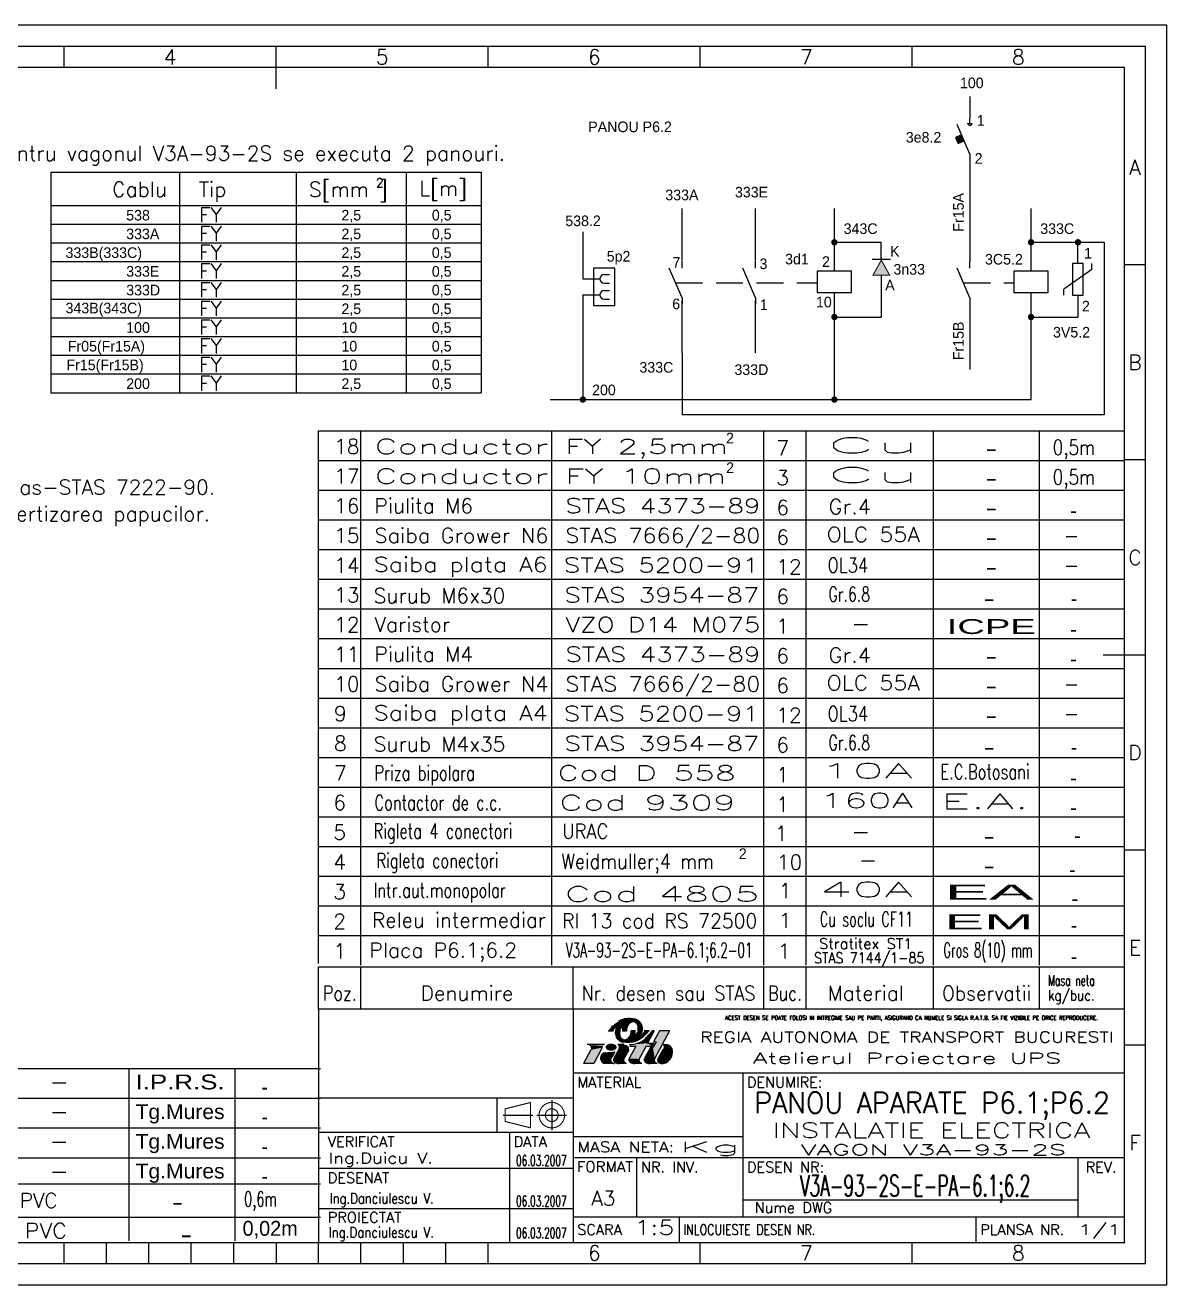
# Model space of a CAD drawing. Header units: millimetres. Extents: x 435 to 1065, y 9 to 306.
# Drawn here: x 585.6 to 854.7, y 9.2 to 306.2 of the extents above; entities that cross this region are included whole.
import ezdxf
from ezdxf.enums import TextEntityAlignment as Align

# ---------------------------------------------------------------- set-up
doc = ezdxf.new("R2010")
doc.units = ezdxf.units.MM
doc.linetypes.add('DASHED2', pattern=[9.525, 6.35, -3.175])
doc.layers.add('LIN_GR', color=3, linetype='Continuous')
doc.layers.add('LIN_SUB', color=7, linetype='Continuous')
doc.styles.add('ISO', font='SIMPLEX.shx')
doc.styles.add('ISOCP', font='SIMPLEX.SHX')
doc.styles.add('ROMANC', font='romanc')

# ---------------------------------------------------------------- blocks, each defined once
blk = doc.blocks.new('ind3_12')
at = {"color": 70}
for p, q in [((0, 55), (-190, 55)), ((-190, 55), (-190, 0)), ((-130, 55), (-130, 0)), ((-130, 40), (0, 40)), ((-190, 26), (-130, 26))]:
    blk.add_line(p, q, dxfattribs=at)
at = {"color": 40}
for p, q in [((-121.71, 49.9), (-120.46, 49.9)), ((-118.34, 49.9), (-117.36, 49.9)), ((-115.31, 49.9), (-116.29, 49.9)), ((-111.94, 49.9), (-113.19, 49.9)), ((-112.95, 48.16), (-112.68, 48.4)), ((-112.68, 48.4), (-112.61, 48.47)), ((-110.84, 49.9), (-112.41, 46.97)), ((-110.84, 49.9), (-111.36, 49.9)), ((-109.64, 49.9), (-111.01, 47.32)), ((-107.23, 49.9), (-110.77, 43.26)), ((-107.23, 49.9), (-109.64, 49.9)), ((-125.82, 45.38), (-127.54, 42.15)), ((-122.56, 46.63), (-126.68, 46.63)), ((-123.11, 45.94), (-125.13, 42.15)), ((-120.12, 44.91), (-120.81, 43.6)), ((-119.12, 45.67), (-120.36, 43.36)), ((-118.05, 46.63), (-119.46, 46.63)), ((-116.85, 45.42), (-118, 43.26)), ((-115.18, 46.28), (-116.74, 43.36)), ((-116.7, 46.63), (-116.29, 46.65)), ((-116.6, 46.28), (-115.18, 46.28)), ((-116.29, 46.65), (-115.69, 46.73)), ((-115.69, 46.73), (-115.27, 46.82)), ((-115.27, 46.82), (-114.78, 46.97)), ((-114.78, 46.97), (-114.27, 47.24)), ((-112.77, 46.28), (-114.38, 43.26)), ((-111.75, 45.93), (-113.13, 43.36)), ((-112.77, 46.28), (-111.36, 46.28)), ((-112.41, 46.97), (-110.99, 46.97)), ((-111.75, 45.93), (-111.15, 45.93)), ((-110.99, 46.97), (-111.36, 46.28)), ((-110.41, 47.32), (-111.15, 45.93)), ((-111.01, 47.32), (-110.41, 47.32)), ((-108.74, 45.59), (-109.99, 43.26)), ((-108.78, 46.63), (-108.09, 46.63)), ((-125.13, 42.15), (-127.54, 42.15)), ((-120.23, 42.15), (-122.21, 42.15)), ((-117.39, 42.15), (-119.15, 42.15)), ((-117.39, 42.15), (-117.72, 42.33)), ((-113.77, 42.15), (-115.53, 42.15)), ((-113.77, 42.15), (-114.1, 42.33)), ((-110.16, 42.15), (-111.92, 42.15)), ((-110.16, 42.15), (-110.49, 42.33))]:
    blk.add_line(p, q, dxfattribs=at)
at = {"color": 240}
for p, q in [((-90, 40), (-90, 6)), ((-130, 34), (-190, 34)), ((-148, 34), (-148, 26)), ((-135, 33.5), (-135, 26.5)), ((-146.5, 30), (-139.5, 30)), ((-138.5, 30), (-131.5, 30)), ((-145, 26), (-145, 0)), ((-130, 25), (-90, 25)), ((-130, 20), (0, 20)), ((-115, 20), (-115, 6)), ((-11, 20), (-11, 6)), ((-190, 17.5), (-130, 17.5)), ((-90, 10), (-11, 10)), ((-190, 8), (-130, 8)), ((-130, 6), (0, 6)), ((-105, 6), (-105, 0)), ((-35, 6), (-35, 0))]:
    blk.add_line(p, q, dxfattribs=at)
at = {"color": 40}
for points in [[(-114.74, 49.9, 0.04888), (-114.64, 50.37, 0.067418), (-114.64, 50.71, 0.012512), (-114.71, 51.12, 0.046313), (-114.74, 51.23, 0.02866), (-114.83, 51.43, 0.04799), (-114.9, 51.53, 0.027533), (-115.01, 51.65, 0.02878), (-115.12, 51.74, 0.020408), (-115.27, 51.85, 0.028785), (-115.38, 51.91, 0.02307), (-115.48, 51.96, 0.025276), (-115.58, 51.99, 0.029587), (-115.69, 52.01, 0.0261), (-115.8, 52.02, 0.034106), (-115.93, 52.02, 0.03305), (-116.05, 52, 0.031407), (-116.17, 51.97, 0.027201), (-116.3, 51.91, 0.027571), (-116.45, 51.82, 0.032433), (-116.58, 51.73, 0.017982), (-116.7, 51.62, 0.025528), (-116.79, 51.53, 0.009898), (-116.89, 51.41, 0.014131), (-116.96, 51.31, 0.005952), (-117.02, 51.22, 0.007874), (-117.06, 51.15, 0.013516), (-117.13, 51.03, 0.012262), (-117.2, 50.9, 0.010996), (-117.25, 50.78, 0.020912), (-117.28, 50.71, 0.006638), (-117.28, 50.69, 0.003922), (-117.3, 50.64, 0.014081), (-117.33, 50.52, 0.011261), (-117.36, 50.37, 0.018498), (-117.36, 50.34, 0.00311), (-117.38, 50.18, 0.039527), (-117.38, 50.07, 0.0256), (-117.36, 49.9)], [(-113.68, 49.9, 0.047001), (-113.61, 50.39, 0.072657), (-113.64, 50.71, 0.024176), (-113.81, 51.3, 0.05712), (-113.92, 51.53, 0.02409), (-114.05, 51.71, 0.014395), (-114.28, 51.99, 0.046768), (-114.45, 52.15, 0.031027), (-114.74, 52.35)], [(-119.97, 49.9, 0.047001), (-120.05, 49.4, 0.072657), (-120.01, 49.08, 0.024176), (-119.84, 48.49, 0.05712), (-119.73, 48.26, 0.02409), (-119.6, 48.09, 0.014395), (-119.38, 47.81, 0.046768), (-119.2, 47.65, 0.031027), (-118.91, 47.44)], [(-118.91, 49.9, 0.04888), (-119.02, 49.43, 0.067418), (-119.01, 49.08, 0.012512), (-118.94, 48.67, 0.046313), (-118.91, 48.56, 0.02866), (-118.82, 48.37, 0.04799), (-118.75, 48.26, 0.027533), (-118.64, 48.15, 0.02878), (-118.53, 48.05, 0.020408), (-118.39, 47.95, 0.028785), (-118.28, 47.88, 0.02307), (-118.17, 47.84, 0.025276), (-118.07, 47.8, 0.029587), (-117.97, 47.78, 0.0261), (-117.85, 47.77, 0.034106), (-117.73, 47.77, 0.03305), (-117.6, 47.79, 0.031407), (-117.48, 47.83, 0.027201), (-117.36, 47.88, 0.027571), (-117.2, 47.97, 0.032433), (-117.07, 48.06, 0.017982), (-116.95, 48.18, 0.025528), (-116.87, 48.26, 0.009898), (-116.76, 48.39, 0.014131), (-116.7, 48.48, 0.005952), (-116.63, 48.57, 0.007874), (-116.59, 48.64, 0.013516), (-116.52, 48.76, 0.012262), (-116.45, 48.9, 0.010996), (-116.4, 49.02, 0.020912), (-116.38, 49.08, 0.006638), (-116.37, 49.11, 0.003922), (-116.35, 49.16, 0.014081), (-116.32, 49.28, 0.011261), (-116.29, 49.42, 0.018498), (-116.29, 49.45, 0.00311), (-116.27, 49.61, 0.039527), (-116.27, 49.73, 0.0256), (-116.29, 49.9)]]:
    blk.add_lwpolyline(points, format="xyb", dxfattribs=at)
at = {"color": 40, "flags": 128}
blk.add_lwpolyline([(-108.71, 42.18, 0.07519), (-108.1, 42.37, 0.103495), (-107.27, 43.01, 0.091904), (-106.74, 43.94, 0.085107), (-106.54, 45.08, 0.085107)], format="xyb", dxfattribs=at)
at = {"color": 240, "const_width": 0.25}
blk.add_lwpolyline([(-146, 31.5), (-140, 33), (-140, 27), (-146, 28.5)], close=True, dxfattribs=at)
blk.add_lwpolyline([(-135, 33, 1), (-135, 27, 1), (-135, 33, 1)], format="xyb", dxfattribs=at)
blk.add_lwpolyline([(-135, 31.5, 1), (-135, 28.5, 1)], format="xyb", close=True, dxfattribs=at)
at = {"color": 40}
for centre, radius, start, end in [((-96.55, 26.7), 34.29, 134.6817, 135.4865), ((-117.71, 49.53), 2.3, 144.0002, 170.76), ((-117.8, 49.83), 2.74, 113.911, 122.24), ((-115.81, 45.34), 7.65, 108.9325, 113.911), ((-115.07, 49.86), 3.27, 161.7905, 179.2848), ((-117.59, 50.52), 2.17, 96.8211, 108.9325), ((-116.41, 40.67), 12.1, 91.6964, 96.8211), ((-116.61, 47.25), 5.51, 78.6042, 91.6964), ((-116, 50.28), 2.42, 58.8019, 78.6042), ((-118.58, 49.94), 3.27, 341.7905, 359.2848), ((-115.94, 50.27), 2.3, 324.0002, 350.76), ((-145.94, 81.79), 47.13, 315, 315.973), ((-113.12, 49.86), 0.893, 316.8981, 318.6566), ((-115.09, 51.98), 4.23, 315.973, 321.3402), ((-122.28, 57.73), 13.43, 321.3402, 324.353), ((-122.21, 43.44), 1.29, 94.5979, 270), ((-177.94, 750.15), 707.62, 274.50891, 274.68697), ((-119.73, 46), 0.689, 331.9275, 66.4849), ((-117.66, 49.52), 2.42, 238.8019, 258.6042), ((-108.09, 45.08), 1.55, 0, 90), ((-120.23, 42.84), 0.689, 201.8729, 270), ((-119.75, 43.03), 0.689, 151.9275, 234.4615), ((-119.15, 43.87), 1.72, 234.4615, 270), ((-117.39, 42.94), 0.689, 151.9275, 241.9275), ((-116.14, 43.03), 0.689, 151.9275, 234.4615), ((-115.53, 43.87), 1.72, 234.4615, 270), ((-113.78, 42.94), 0.689, 151.9275, 241.9275), ((-112.52, 43.03), 0.689, 151.9275, 234.4615), ((-111.92, 43.87), 1.72, 234.4615, 270), ((-110.16, 42.94), 0.689, 151.9275, 241.9275), ((-109.38, 42.94), 0.689, 151.9275, 242.7821), ((-108.99, 43.7), 1.55, 242.7821, 280.2311)]:
    blk.add_arc(centre, radius, start, end, dxfattribs=at)
blk.add_point((0, 0))
for points in [[(-121.71, 49.9), (-120.46, 49.9), (-121.21, 50.52), (-120.18, 50.33)], [(-121.21, 50.52), (-120.18, 50.33), (-120.72, 51.03), (-119.93, 50.59)], [(-120.72, 51.03), (-119.93, 50.59), (-120.22, 51.49), (-119.57, 50.88)], [(-120.22, 51.49), (-119.57, 50.88), (-119.6, 51.93), (-118.18, 50.88)], [(-119.57, 50.88), (-118.18, 50.88), (-119.84, 50.38), (-118.6, 50.45)], [(-119.6, 51.93), (-118.18, 50.88), (-118.87, 52.35), (-118.18, 50.88)], [(-118.87, 52.35), (-118.18, 50.88), (-118.21, 52.6), (-118.18, 50.88)], [(-117.31, 50.61), (-118.27, 50.54), (-117.37, 50.27), (-118.32, 50.22)], [(-117.09, 51.1), (-118.18, 50.88), (-117.31, 50.61), (-118.27, 50.54)], [(-118.21, 52.6), (-118.18, 50.88), (-117.81, 52.68), (-118.18, 50.88)], [(-116.87, 52.76), (-118.18, 50.88), (-116.31, 52.75), (-118.18, 50.88)], [(-117.81, 52.68), (-118.18, 50.88), (-116.87, 52.76), (-118.18, 50.88)], [(-116.08, 51.99), (-116.31, 52.75), (-116.62, 51.7), (-118.18, 50.88)], [(-116.62, 51.7), (-118.18, 50.88), (-117.09, 51.1), (-118.18, 50.88)], [(-115.84, 51.99), (-116.08, 51.99), (-116.32, 51.86)], [(-116.31, 52.75), (-115.41, 52.63), (-115.84, 52.71)], [(-115.54, 51.98), (-115.41, 52.63), (-116.08, 51.99), (-116.31, 52.75)], [(-115.84, 51.99), (-115.54, 51.98), (-115.91, 51.97), (-115.51, 51.96)], [(-115.73, 51.96), (-115.33, 51.85), (-115.51, 51.96)], [(-115.09, 51.72), (-114.87, 52.42), (-115.54, 51.98), (-115.41, 52.63)], [(-115.41, 52.63), (-114.87, 52.42), (-115.11, 52.53)], [(-114.87, 51.48), (-114.18, 51.87), (-115.09, 51.72), (-114.87, 52.42)], [(-114.87, 52.42), (-114.18, 51.87), (-114.48, 52.17)], [(-114.68, 50.99), (-113.86, 51.41), (-114.87, 51.48), (-114.18, 51.87)], [(-114.63, 50.55), (-113.67, 50.85), (-114.68, 50.99), (-113.86, 51.41)], [(-114.65, 50.25), (-113.62, 50.26), (-114.63, 50.55), (-113.67, 50.85)], [(-113.67, 50.85), (-113.62, 50.26), (-113.61, 50.56)], [(-119.97, 49.9), (-118.91, 49.9), (-120.05, 49.4), (-119, 49.53)], [(-120.05, 49.4), (-119, 49.53), (-119.94, 48.79), (-119, 49.02)], [(-120.05, 49.4), (-119.94, 48.79), (-120.04, 49.24)], [(-120.04, 49.24), (-119.94, 48.79), (-120.03, 49.13)], [(-119.84, 50.38), (-118.6, 50.45), (-119.97, 49.9), (-118.91, 49.9)], [(-119.94, 48.79), (-119, 49.02), (-119.72, 48.25), (-118.92, 48.6)], [(-119.72, 48.25), (-118.92, 48.6), (-119.33, 47.76), (-118.75, 48.27)], [(-119.33, 47.76), (-118.75, 48.27), (-118.77, 47.37), (-118.43, 47.98)], [(-118.77, 47.37), (-118.43, 47.98), (-118.32, 47.19), (-118.12, 47.82)], [(-117.37, 50.27), (-118.32, 50.22), (-117.36, 49.9), (-118.34, 49.9)], [(-118.32, 47.19), (-118.12, 47.82), (-117.71, 47.07), (-117.72, 47.77)], [(-117.71, 47.07), (-117.72, 47.77), (-117.14, 47.03), (-117.33, 47.9)], [(-117.14, 47.03), (-117.33, 47.9), (-116.45, 47.06), (-117.04, 48.09)], [(-116.45, 47.06), (-117.04, 48.09), (-115.94, 47.1), (-116.74, 48.42)], [(-116.7, 48.48), (-115.12, 47.31), (-116.74, 48.42)], [(-116.7, 48.48), (-116.7, 48.48), (-116.74, 48.42)], [(-115.94, 47.1), (-116.74, 48.42), (-115.12, 47.31), (-116.74, 48.42)], [(-116.45, 48.9), (-115.12, 47.31), (-116.7, 48.48)], [(-116.4, 49.03), (-115.48, 48.92), (-116.45, 48.9), (-115.12, 47.31)], [(-116.29, 49.44), (-115.35, 49.44), (-116.4, 49.03), (-115.48, 48.92)], [(-116.29, 49.9), (-115.31, 49.9), (-116.29, 49.44), (-115.35, 49.44)], [(-115.48, 48.92), (-114.09, 48.92), (-115.01, 49.4), (-113.85, 49.33)], [(-115.48, 48.92), (-114.59, 48.13), (-115.12, 47.31)], [(-115.48, 48.92), (-114.09, 48.92), (-114.18, 47.78), (-115.12, 47.31)], [(-115.01, 49.4), (-113.85, 49.33), (-114.75, 49.87), (-113.72, 49.72)], [(-114.75, 49.87), (-113.72, 49.72), (-114.65, 50.25), (-113.62, 50.26)], [(-114.09, 48.92), (-114.18, 47.78), (-114.59, 48.13)], [(-114.09, 48.92), (-113.61, 48.17), (-114.18, 47.78)], [(-113.69, 49.23), (-112.95, 48.75), (-114.09, 48.92), (-113.61, 48.17)], [(-113.49, 47.75), (-113.9, 47.46), (-112.41, 46.97)], [(-113.4, 49.55), (-112.44, 49.28), (-113.69, 49.23), (-112.95, 48.75)], [(-113.03, 48.1), (-112.41, 46.97), (-113.49, 47.75), (-112.41, 46.97)], [(-113.19, 49.9), (-111.94, 49.9), (-113.4, 49.55), (-112.44, 49.28)], [(-112.65, 48.42), (-112.41, 46.97), (-113.03, 48.1), (-112.41, 46.97)], [(-112.22, 48.86), (-112.41, 46.97), (-112.65, 48.42), (-112.41, 46.97)], [(-111.36, 49.9), (-110.84, 49.9), (-111.76, 49.37), (-112.41, 46.97)], [(-111.76, 49.37), (-112.41, 46.97), (-112.22, 48.86), (-112.41, 46.97)], [(-110.41, 47.32), (-107.23, 49.9), (-111.15, 45.93), (-110.73, 43.34)], [(-109.64, 49.9), (-107.23, 49.9), (-111.01, 47.32), (-110.41, 47.32)], [(-125.82, 45.38), (-123.11, 45.94), (-127.54, 42.15), (-125.13, 42.15)], [(-126.68, 46.63), (-122.56, 46.63), (-126.26, 46.53), (-122.84, 46.34)], [(-126.26, 46.53), (-122.84, 46.34), (-125.96, 46.29), (-123.05, 46.05)], [(-123.05, 46.05), (-125.96, 46.29), (-123.11, 45.94), (-125.77, 45.87)], [(-125.76, 45.63), (-123.11, 45.94), (-125.82, 45.38)], [(-125.77, 45.87), (-123.11, 45.94), (-125.76, 45.63), (-123.11, 45.94)], [(-122.31, 44.73), (-120.12, 44.91), (-123.17, 44.3), (-120.81, 43.6)], [(-122.31, 44.73), (-123.17, 44.3), (-122.7, 44.64), (-123.04, 44.43)], [(-122.28, 46.18), (-122.28, 45.84), (-122.31, 46.03)], [(-122.2, 46.34), (-122.22, 45.73), (-122.28, 46.18), (-122.28, 45.84)], [(-122.07, 46.5), (-122.04, 45.53), (-122.2, 46.34), (-122.22, 45.73)], [(-121.94, 46.59), (-121.9, 45.43), (-122.07, 46.5), (-122.04, 45.53)], [(-121.78, 46.68), (-121.71, 45.34), (-121.94, 46.59), (-121.9, 45.43)], [(-121.62, 46.75), (-121.56, 45.28), (-121.78, 46.68), (-121.71, 45.34)], [(-121.46, 46.79), (-121.43, 45.25), (-121.62, 46.75), (-121.56, 45.28)], [(-121.33, 46.82), (-121.31, 45.23), (-121.46, 46.79), (-121.43, 45.25)], [(-121.21, 46.83), (-121.2, 45.22), (-121.33, 46.82), (-121.31, 45.23)], [(-121.21, 46.83), (-121.1, 46.84), (-121.09, 45.21)], [(-121.09, 45.21), (-120.9, 45.21), (-121.21, 46.83), (-121.2, 45.22)], [(-121.1, 46.84), (-120.91, 46.84), (-121.09, 45.21), (-120.9, 45.21)], [(-120.9, 45.21), (-120.91, 46.84), (-120.81, 45.22), (-120.81, 46.83)], [(-120.81, 45.22), (-120.81, 46.83), (-120.68, 45.23), (-120.69, 46.82)], [(-120.68, 45.23), (-120.69, 46.82), (-120.56, 45.25), (-120.55, 46.79)], [(-120.56, 45.25), (-120.55, 46.79), (-120.42, 45.29), (-120.43, 46.76)], [(-120.42, 45.29), (-120.43, 46.76), (-120.27, 45.34), (-120.27, 46.7)], [(-120.36, 43.36), (-116.85, 45.42), (-120.42, 42.88), (-118, 43.26)], [(-119.12, 45.67), (-116.78, 45.9), (-120.36, 43.36), (-116.85, 45.42)], [(-120.27, 45.34), (-120.27, 46.7), (-120.14, 45.41), (-120.13, 46.63)], [(-120.14, 45.41), (-120.13, 46.63), (-119.97, 45.52), (-119.99, 46.54)], [(-119.97, 45.52), (-119.99, 46.54), (-119.84, 45.65), (-119.88, 46.44)], [(-119.84, 45.65), (-119.88, 46.44), (-119.74, 45.8), (-119.77, 46.3)], [(-119.74, 45.8), (-119.77, 46.3), (-119.71, 45.9), (-119.72, 46.2)], [(-119.72, 46.2), (-119.71, 45.9), (-119.7, 46.13), (-119.69, 46.02)], [(-119.46, 46.63), (-118.05, 46.63), (-119.08, 46.21), (-117.05, 46.31)], [(-119.25, 46.4), (-119.09, 46.04), (-119.08, 46.21)], [(-119.08, 46.21), (-117.05, 46.31), (-119.12, 45.67), (-116.78, 45.9)], [(-118.05, 46.63), (-117.05, 46.31), (-117.7, 46.59), (-117.41, 46.5)], [(-117.05, 46.31), (-116.78, 45.9), (-116.88, 46.12)], [(-116.78, 45.9), (-116.85, 45.42), (-116.77, 45.67)], [(-115.18, 46.28), (-112.77, 46.28), (-116.74, 43.36), (-114.38, 43.26)], [(-116.22, 46.66), (-116.7, 46.63), (-116.6, 46.28)], [(-116.6, 46.28), (-111.36, 46.28), (-116.22, 46.66), (-112.41, 46.97)], [(-116.22, 46.66), (-115.25, 46.82), (-115, 46.76)], [(-115.25, 46.82), (-114.79, 46.97), (-115, 46.76)], [(-115, 46.76), (-115, 46.76), (-114.79, 46.97), (-114.45, 46.8)], [(-114.35, 47.19), (-112.41, 46.97), (-114.79, 46.97), (-114.45, 46.8)], [(-113.9, 47.46), (-112.41, 46.97), (-114.35, 47.19), (-112.41, 46.97)], [(-111.75, 45.93), (-111.15, 45.93), (-113.13, 43.36), (-110.77, 43.26)], [(-112.41, 46.97), (-110.99, 46.97), (-111.36, 46.28)], [(-111.15, 45.93), (-110.77, 43.26), (-110.73, 43.34)], [(-109.99, 43.26), (-108.74, 45.59), (-106.74, 43.94)], [(-108.78, 46.63), (-108.43, 46.63), (-108.69, 46.43), (-108.49, 46.44)], [(-108.74, 45.59), (-108.09, 46.63), (-108.66, 45.8)], [(-108.74, 45.59), (-106.98, 46.16), (-108.09, 46.63)], [(-108.74, 45.59), (-106.54, 45.08), (-106.98, 46.16)], [(-108.74, 45.59), (-106.74, 43.94), (-106.54, 45.08)], [(-108.69, 46.43), (-108.49, 46.44), (-108.64, 46.23), (-108.56, 46.21)], [(-108.43, 46.63), (-108.63, 46.02), (-108.09, 46.63), (-108.66, 45.8)], [(-108.66, 45.8), (-108.66, 45.8), (-108.43, 46.63), (-108.63, 46.02)], [(-108.64, 46.23), (-108.56, 46.21), (-108.63, 46.02)], [(-108.09, 46.63), (-106.98, 46.16), (-107.61, 46.55), (-107.23, 46.37)], [(-106.98, 46.16), (-106.54, 45.08), (-106.83, 45.98), (-106.62, 45.57)], [(-106.54, 45.08), (-106.74, 43.94), (-106.59, 44.51)], [(-123.17, 44.3), (-120.81, 43.6), (-123.49, 43.38), (-120.95, 43.16)], [(-123.17, 44.3), (-123.49, 43.38), (-123.29, 44.14), (-123.45, 43.79)], [(-123.49, 43.38), (-120.95, 43.16), (-123.49, 43.38), (-120.87, 42.58)], [(-123.49, 43.38), (-123.1, 42.51), (-123.42, 43), (-123.25, 42.69)], [(-123.49, 43.38), (-120.87, 42.58), (-123.1, 42.51), (-120.62, 42.27)], [(-123.1, 42.51), (-122.21, 42.15), (-122.93, 42.37), (-122.61, 42.22)], [(-123.1, 42.51), (-120.62, 42.27), (-122.21, 42.15), (-120.23, 42.15)], [(-120.42, 42.88), (-120.36, 43.36), (-120.43, 43.1)], [(-120.42, 42.88), (-118, 43.26), (-120.15, 42.47), (-118.06, 42.75)], [(-120.15, 42.47), (-120.42, 42.88), (-120.32, 42.64)], [(-120.15, 42.47), (-118.06, 42.75), (-119.15, 42.15), (-117.72, 42.33)], [(-119.15, 42.15), (-120.15, 42.47), (-119.72, 42.25)], [(-119.15, 42.15), (-117.72, 42.33), (-117.39, 42.15)], [(-118.02, 43.03), (-117.9, 42.55), (-118.06, 42.75)], [(-116.74, 43.36), (-116.81, 42.88), (-116.82, 43.14)], [(-116.74, 43.36), (-114.38, 43.26), (-116.81, 42.88), (-114.44, 42.75)], [(-116.52, 42.46), (-116.81, 42.88), (-116.71, 42.66)], [(-116.81, 42.88), (-114.44, 42.75), (-116.52, 42.46), (-114.12, 42.34)], [(-115.53, 42.15), (-116.54, 42.47), (-116.1, 42.25)], [(-116.52, 42.46), (-114.12, 42.34), (-115.53, 42.15), (-113.77, 42.15)], [(-114.42, 42.94), (-114.29, 42.55), (-114.44, 42.75)], [(-114.36, 43.31), (-114.4, 43.15), (-114.38, 43.26)], [(-113.13, 43.36), (-113.19, 42.89), (-113.2, 43.13)], [(-113.13, 43.36), (-110.77, 43.26), (-113.19, 42.89)], [(-113.19, 42.89), (-110.77, 43.26), (-110.82, 42.72)], [(-112.92, 42.47), (-113.19, 42.89), (-113.1, 42.66)], [(-113.19, 42.89), (-110.82, 42.72), (-112.92, 42.47)], [(-112.92, 42.47), (-110.82, 42.72), (-111.92, 42.15)], [(-111.92, 42.15), (-112.92, 42.47), (-112.49, 42.25)], [(-110.82, 42.72), (-111.92, 42.15), (-110.49, 42.33)], [(-110.49, 42.33), (-110.16, 42.15), (-111.92, 42.15)], [(-110.8, 42.98), (-110.66, 42.53), (-110.82, 42.72)], [(-110.73, 43.34), (-110.78, 43.14), (-110.77, 43.26)], [(-109.99, 43.26), (-110.04, 42.73), (-110.07, 42.99)], [(-110.04, 42.73), (-109.99, 43.26), (-109.7, 42.32)], [(-109.7, 42.32), (-110.04, 42.73), (-109.91, 42.5)], [(-109.99, 43.26), (-107.27, 43.01), (-106.74, 43.94)], [(-109.99, 43.26), (-108.1, 42.37), (-107.27, 43.01)], [(-109.99, 43.26), (-108.71, 42.18), (-108.1, 42.37)], [(-109.99, 43.26), (-109.7, 42.32), (-108.71, 42.18)], [(-108.71, 42.18), (-109.7, 42.32), (-109.23, 42.17)], [(-109.7, 42.32), (-109.7, 42.32), (-108.71, 42.18)], [(-107.27, 43.01), (-108.1, 42.37), (-107.66, 42.64)], [(-106.74, 43.94), (-107.27, 43.01), (-106.96, 43.45)]]:
    blk.add_solid(points, dxfattribs=at)
at = {"color": 40, "style": 'ISO', "width": 0.77078}
blk.add_text('ACEST DESEN SE POATE FOLOSI IN INTREGIME SAU PE PARTI, ASIGURAND CA NUMELE SI SIGLA R.A.T.B. SA FIE VIZIBILE PE ORICE REPRODUCERE.', height=1, dxfattribs=at).set_placement((-94.13, 52.45), (-6.3, 52.45), align=Align.FIT)
at = {"color": 240}
for s, style, width, p, p2 in [('REGIA AUTONOMA DE TRANSPORT BUCURESTI', 'ROMANC', 1.063101, (-100.04, 47.17), (-2.58, 47.17)), ('Atelierul Proiectare UPS', 'ROMANC', 1.425107, (-87.65, 42.18), (-14.86, 42.18)), ('MASA NETA:', 'ISO', 1.009422, (-129, 21.25), (-106.17, 21.25)), ('FORMAT', 'ISO', 0.917397, (-129.11, 16.61), (-115.89, 16.61)), ('INLOCUIESTE DESEN NR.', 'ISO', 0.687691, (-104, 1.75), (-72.89, 1.75))]:
    blk.add_text(s, height=2.5, dxfattribs=dict(at, style=style, width=width)).set_placement(p, p2, align=Align.FIT)
at = {"color": 240, "style": 'ISO'}
for s, p in [('MATERIAL', (-129, 36.5)), ('DENUMIRE:', (-89, 36.5)), ('VERIFICAT', (-187.81, 22.5)), ('DATA', (-144, 22.5)), ('NR. INV.', (-114, 16.5)), ('DESEN NR:', (-89, 16.5)), ('DESENAT', (-187.81, 13.97)), ('PROIECTAT', (-187.81, 4.66)), ('SCARA', (-129, 1.75)), ('PLANSA NR.', (-34, 1.75))]:
    blk.add_text(s, height=2.5, dxfattribs=at).set_placement(p)
blk.add_text('REV.', height=2.5, dxfattribs=at).set_placement((-5.5, 17.75), align=Align.MIDDLE)
at = {"color": 50, "style": 'ISO'}
for tag, height, width, p, p2 in [('MATERIAL', 3.5, 1.837708, (-127.1, 31.84), (-91.87, 31.84)), ('STAS_MATERIAL', 3.5, 2.784754, (-126.09, 25.95), (-91.75, 25.95)), ('ANSAMBLU', 3.5, 2.48631, (-83.01, 24.67), (-8.01, 24.67)), ('VERIFICAT', 2.5, 0.86708, (-187.61, 18.63), (-163.04, 18.63)), ('DESENAT', 2.5, 1.026691, (-187.39, 9.14), (-162.83, 9.14)), ('PROIECTAT', 2.5, 1.037581, (-187.61, 1.12), (-162.78, 1.12)), ('SCARA', 3.5, 1.565143, (-115.5, 1.75), (-106.11, 1.75))]:
    blk.add_attdef(tag, text='', height=height, dxfattribs=dict(at, width=width)).set_placement(p, p2, align=Align.FIT)
at = {"color": 70, "style": 'ISO'}
for tag, width, p, p2 in [('DENUMIRE_DESEN', 1.844561, (-87.29, 30.44), (-3.41, 30.44)), ('NUMAR_DESEN', 1.112195, (-76.49, 10.87), (-22.2, 10.87))]:
    blk.add_attdef(tag, text='', height=5, dxfattribs=dict(at, width=width)).set_placement(p, p2, align=Align.FIT)
at = {"color": 240, "style": 'ISO'}
for tag, width, p, p2 in [('MASA', 3.701178, (-105.03, 21.25), (-90.49, 21.25)), ('SUBANSAMBLU', 3.628523, (-76.35, 20.58), (-13.71, 20.58)), ('DATA', 0.588678, (-143.42, 18.04), (-131.51, 18.04)), ('DATA', 0.588678, (-143.42, 8.49), (-131.51, 8.49)), ('DATA', 0.588678, (-143.42, 0.97), (-131.51, 0.97)), ('PLANSA', 1.983142, (-10.91, 1.75), (-0.76, 1.75))]:
    blk.add_attdef(tag, text='', height=2.5, dxfattribs=dict(at, width=width)).set_placement(p, p2, align=Align.FIT)
at = {"color": 50, "style": 'ISO'}
blk.add_attdef('FORMAT', text='', height=3.5, dxfattribs=at).set_placement((-122.83, 8.67), align=Align.CENTER)
at = {"color": 240, "style": 'ISO'}
blk.add_attdef('NUME_DWG', (-87.2, 6.95), '', height=2.5, dxfattribs=at)

msp = doc.modelspace()

# ---------------------------------------------------------------- linework, layer by layer
at = {"color": 70}
for p, q in [((594.7459, 296.18), (594.7459, 301.18)), ((644.7459, 291.18), (644.7459, 301.18)), ((694.7459, 296.18), (694.7459, 301.18)), ((744.7459, 296.18), (744.7459, 301.18)), ((794.7459, 296.18), (794.7459, 301.18)), ((849.7459, 249.68), (844.7459, 249.68)), ((849.7459, 203.68), (844.7459, 203.68)), ((839.7459, 157.68), (849.7459, 157.68)), ((849.7459, 111.68), (844.7459, 111.68)), ((849.7459, 65.68), (844.7459, 65.68)), ((594.7459, 14.18), (594.7459, 19.18)), ((604.7459, 14.18), (604.7459, 19.18)), ((614.7459, 14.18), (614.7459, 19.18)), ((624.7459, 14.18), (624.7459, 19.18)), ((634.7459, 14.18), (634.7459, 19.18)), ((644.7459, 19.18), (644.7459, 14.18)), ((654.7459, 14.18), (654.7459, 19.18)), ((664.7459, 14.18), (664.7459, 19.18)), ((674.7459, 14.18), (674.7459, 19.18)), ((684.7459, 14.18), (684.7459, 19.18)), ((694.7459, 14.18), (694.7459, 19.18)), ((744.7459, 14.18), (744.7459, 19.18)), ((794.7459, 14.18), (794.7459, 19.18)), ((594.7459, 14.18), (694.7459, 14.18))]:
    msp.add_line(p, q, dxfattribs=at)
at = {"color": 2}
for p, q in [((808.3133, 289.3996), (808.3133, 284.2834)), ((808.3133, 275.7834), (805.3133, 282.7834)), ((807.6833, 283.0334), (808.9433, 283.0334)), ((808.3133, 283.0334), (808.3133, 284.2834)), ((808.3133, 275.7834), (808.3133, 274.2834)), ((808.3133, 274.2834), (808.3133, 262.3985)), ((740.444, 250.6811), (740.444, 262.9926)), ((757.7584, 250.6811), (757.7584, 262.9926)), ((776.372, 250.6811), (776.372, 262.9926)), ((808.3133, 262.3985), (808.3133, 250.5135)), ((822.7321, 250.6811), (822.7321, 262.9926)), ((717.077, 257.4283), (717.077, 246.365)), ((776.372, 254.9917), (787.4352, 254.9917)), ((787.4352, 250.8681), (787.4352, 254.9917)), ((822.7321, 254.9917), (833.7954, 254.9917)), ((833.7954, 250.0058), (833.7954, 254.9917)), ((833.7954, 254.9917), (840.0068, 254.9917)), ((840.0068, 254.9917), (840.0068, 214.3113)), ((740.444, 248.878), (740.444, 250.5135)), ((757.7584, 248.878), (757.7584, 250.5135)), ((776.372, 248.1811), (776.372, 250.6811)), ((808.3133, 248.878), (808.3133, 250.5135)), ((822.7321, 248.1811), (822.7321, 250.6811)), ((837.1039, 248.5664), (837.1039, 249.9684)), ((719.577, 248.865), (719.577, 240.115)), ((724.577, 248.865), (719.577, 248.865)), ((724.577, 240.115), (724.577, 248.865)), ((740.444, 241.896), (737.444, 248.896)), ((757.7584, 241.896), (754.7584, 248.896)), ((787.4352, 247.1946), (787.4352, 237.3609)), ((808.3133, 241.896), (805.3133, 248.896)), ((837.1039, 248.5664), (830.487, 243.9143)), ((830.487, 242.5123), (830.487, 243.9143)), ((717.077, 242.615), (717.077, 217.9057)), ((740.444, 241.896), (740.444, 240.516)), ((740.444, 228.8945), (740.444, 241.206)), ((757.7584, 241.896), (757.7584, 240.516)), ((757.7584, 228.8945), (757.7584, 241.206)), ((776.372, 240.6795), (776.372, 243.1811)), ((776.372, 217.9057), (776.372, 240.6795)), ((808.3133, 241.896), (808.3133, 240.516)), ((822.7321, 240.6795), (822.7321, 243.1811)), ((822.7321, 217.9057), (822.7321, 240.6795)), ((833.7954, 242.5058), (833.7954, 237.3609)), ((719.577, 240.115), (724.577, 240.115)), ((808.3133, 240.516), (808.3133, 232.0946)), ((776.372, 237.3609), (787.4352, 237.3609)), ((822.7321, 237.3609), (833.7954, 237.3609)), ((808.3133, 232.0946), (808.3133, 225.0051)), ((740.444, 228.8945), (740.444, 214.3113)), ((709.3535, 217.9057), (822.7321, 217.9057)), ((840.0068, 214.3113), (740.444, 214.3113))]:
    msp.add_line(p, q, dxfattribs=at)
at = {"color": 1}
for p, q in [((591.5884, 271.4867), (693.1052, 271.4867)), ((591.5884, 271.4867), (591.5884, 219.5286)), ((621.9758, 271.4867), (621.9758, 219.5286)), ((649.4557, 271.4867), (649.4557, 219.5286)), ((675.4336, 271.4867), (675.4336, 219.5286)), ((693.1052, 271.4867), (693.1052, 219.5286)), ((591.5884, 263.6678), (693.1052, 263.6678)), ((604.3042, 263.6678), (693.1052, 263.6678)), ((591.5884, 259.2539), (693.1052, 259.2539)), ((591.5884, 254.8399), (693.1052, 254.8399)), ((591.5884, 250.426), (693.1052, 250.426)), ((591.5884, 246.0121), (693.1052, 246.0121)), ((591.5884, 241.5982), (693.1052, 241.5982)), ((591.5884, 237.1843), (693.1052, 237.1843)), ((591.5884, 232.7704), (693.1052, 232.7704)), ((591.5884, 228.3565), (693.1052, 228.3565)), ((591.5884, 223.9426), (693.1052, 223.9426)), ((591.5884, 219.5286), (693.1052, 219.5286))]:
    msp.add_line(p, q, dxfattribs=at)
at = {"color": 1, "linetype": 'DASHED2'}
for p, q in [((738.944, 245.396), (772.322, 245.396)), ((806.8133, 245.396), (818.6821, 245.396))]:
    msp.add_line(p, q, dxfattribs=at)
at = {"color": 240}
for p, q in [((654.7459, 210.532), (844.856, 210.532)), ((654.7459, 203.532), (844.856, 203.532)), ((654.7459, 196.532), (844.856, 196.532)), ((654.7459, 189.532), (844.856, 189.532)), ((654.7459, 182.532), (844.856, 182.532)), ((654.7459, 175.532), (844.856, 175.532)), ((654.7459, 168.532), (844.856, 168.532)), ((654.7459, 161.532), (844.856, 161.532)), ((654.7459, 154.532), (844.856, 154.532)), ((654.7459, 147.532), (844.856, 147.532)), ((654.7459, 140.532), (844.856, 140.532)), ((654.7459, 133.532), (844.856, 133.532)), ((654.7459, 126.532), (844.856, 126.532)), ((654.7459, 119.532), (844.856, 119.532)), ((654.7459, 112.532), (844.856, 112.532)), ((654.7459, 105.532), (844.856, 105.532)), ((654.7459, 98.532), (844.856, 98.532)), ((654.7459, 91.532), (844.856, 91.532)), ((465.0625, 60.154), (655.1726, 60.154)), ((465.0625, 53.154), (655.1726, 53.154)), ((465.0625, 46.154), (655.1726, 46.154)), ((465.0625, 39.154), (655.1726, 39.154)), ((465.0625, 33.0175), (655.1975, 33.0175)), ((465.0874, 25.154), (655.1975, 25.154))]:
    msp.add_line(p, q, dxfattribs=at)
for points in [[(854.7459, 306.18), (434.7459, 306.18), (434.7459, 9.18), (854.7459, 9.18)], [(849.7459, 301.18), (439.7459, 301.18), (439.7459, 14.18), (849.7459, 14.18)]]:
    msp.add_lwpolyline(points, close=True, dxfattribs=at)
at = {"color": 70}
msp.add_lwpolyline([(844.7459, 296.18), (444.7459, 296.18), (444.7459, 19.18), (844.7459, 19.18)], close=True, dxfattribs=at)
at = {"color": 2, "flags": 128}
for points in [[(806.9966, 278.8927), (806.3657, 280.3098), (804.9478, 279.6785), (805.5788, 278.2614)], [(835.0454, 242.5058), (835.0454, 250.0058), (832.5454, 250.0058), (832.5454, 242.5058)], [(780.422, 243.1811), (780.422, 248.1811), (772.322, 248.1811), (772.322, 243.1811)], [(826.7821, 243.1811), (826.7821, 248.1811), (818.6821, 248.1811), (818.6821, 243.1811)]]:
    msp.add_lwpolyline(points, close=True, dxfattribs=at)
at = {"color": 2, "const_width": 0.75}
for points in [[(775.997, 254.9917, 1), (776.747, 254.9917, 1)], [(822.3571, 254.9917, 1), (823.1071, 254.9917, 1)], [(833.4204, 254.9917, 1), (834.1704, 254.9917, 1)], [(775.997, 237.3609, 1), (776.747, 237.3609, 1)], [(822.3571, 237.3609, 1), (823.1071, 237.3609, 1)]]:
    msp.add_lwpolyline(points, format="xyb", close=True, dxfattribs=at)
at = {"color": 2, "const_width": 0.24, "flags": 128}
msp.add_lwpolyline([(787.4352, 250.7685), (785.4733, 247.2386), (789.3972, 247.2386)], close=True, dxfattribs=at)
at = {"color": 2, "flags": 128}
for points in [[(785.2704, 250.9929), (789.6022, 250.9929)], [(722.077, 247.365), (723.327, 247.365)], [(717.077, 246.365), (721.077, 246.365)], [(722.077, 245.365), (723.327, 245.365)], [(722.077, 243.615), (723.327, 243.615)], [(717.077, 242.615), (721.077, 242.615)], [(722.077, 241.615), (723.327, 241.615)]]:
    msp.add_lwpolyline(points, dxfattribs=at)
at = {"color": 1, "const_width": 0.75}
for points in [[(716.702, 217.9057, 1), (717.452, 217.9057, 1)], [(775.997, 217.9057, 1), (776.747, 217.9057, 1)]]:
    msp.add_lwpolyline(points, format="xyb", close=True, dxfattribs=at)
at = {"color": 70}
for points in [[(654.7459, 84.9603), (654.7459, 210.532)], [(664.7459, 84.532), (664.7459, 210.532)], [(709.7459, 84.532), (709.7459, 210.532)], [(759.7459, 84.532), (759.7459, 210.532)], [(769.7459, 84.532), (769.7459, 210.532)], [(799.7459, 84.532), (799.7459, 210.532)], [(824.7459, 84.532), (824.7459, 210.532)], [(610.0625, 19.532), (610.0625, 60.154)], [(635.0625, 19.532), (635.0625, 60.154)]]:
    msp.add_lwpolyline(points, dxfattribs=at)
at = {"color": 3}
for points in [[(654.7459, 84.18), (844.7459, 84.18)], [(654.7459, 74.18), (654.7459, 84.18)], [(664.7459, 74.18), (664.7459, 84.18)], [(714.7459, 74.18), (714.7459, 84.18)], [(759.7459, 74.18), (759.7459, 84.18)], [(769.7459, 74.18), (769.7459, 84.18)], [(799.7459, 74.18), (799.7459, 84.18)], [(824.7459, 74.18), (824.7459, 84.18)]]:
    msp.add_lwpolyline(points, dxfattribs=at)
at = {"color": 2}
msp.add_circle((808.3133, 282.7603), 0.2731, dxfattribs=at)
for centre in [(722.077, 246.365), (722.077, 242.615)]:
    msp.add_arc(centre, 1, 90, 270, dxfattribs=at)
for points in [[(805.5788, 278.2614), (804.9478, 279.6785), (806.9966, 278.8927), (806.3657, 280.3098)], [(787.426, 250.7752), (789.3511, 247.2573), (785.5247, 247.2336)]]:
    msp.add_solid(points, dxfattribs=at)

# ---------------------------------------------------------------- block references
at = {"color": 1}
ref = msp.add_blockref('ind3_12', (844.7459, 19.18), dxfattribs=at)
ref.add_attrib('DENUMIRE_DESEN', 'PANOU APARATE P6.1;P6.2', dxfattribs={"color": 70, "height": 5, "style": 'ISO', "width": 0.804364}).set_placement((757.4546, 49.6181), (841.3382, 49.6181), align=Align.FIT)
ref.add_attrib('ANSAMBLU', 'INSTALATIE ELECTRICA', dxfattribs={"color": 50, "height": 3.5, "style": 'ISO', "width": 1.27485}).set_placement((761.736, 43.8548), (836.7397, 43.8548), align=Align.FIT)
ref.add_attrib('SUBANSAMBLU', 'VAGON V3A-93-2S', dxfattribs={"color": 240, "height": 2.5, "style": 'ISO', "width": 1.675592}).set_placement((768.3959, 39.7597), (831.0312, 39.7597), align=Align.FIT)
ref.add_attrib('NUMAR_DESEN', 'V3A-93-2S-E-PA-6.1;6.2', dxfattribs={"color": 70, "height": 5, "style": 'ISO', "width": 0.520548}).set_placement((768.2608, 30.0532), (822.5465, 30.0532), align=Align.FIT)
ref.add_attrib('NUME_DWG', 'Nume DWG', (757.5488, 26.1298), dxfattribs={"color": 240, "height": 2.5, "style": 'ISO'})
ref.add_attrib('PLANSA', '1/1', dxfattribs={"color": 240, "height": 2.5, "style": 'ISO', "width": 1.983142}).set_placement((833.838, 20.93), (843.9898, 20.93), align=Align.FIT)
ref.add_attrib('FORMAT', 'A3', dxfattribs={"color": 50, "height": 3.5, "style": 'ISO'}).set_placement((721.9118, 27.8492), align=Align.CENTER)
ref.add_attrib('SCARA', '1:5', dxfattribs={"color": 50, "height": 3.5, "style": 'ISO', "width": 1.252114}).set_placement((729.2478, 20.93), (738.6386, 20.93), align=Align.FIT)
ref.add_attrib('MASA', 'Kg', dxfattribs={"color": 240, "height": 2.5, "style": 'ISO', "width": 3.701178}).set_placement((739.7111, 40.43), (754.2514, 40.43), align=Align.FIT)
ref.add_attrib('VERIFICAT', 'Ing.Duicu V.', dxfattribs={"color": 50, "height": 2.5, "style": 'ISO', "width": 1.133873}).set_placement((657.1398, 37.8123), (681.7071, 37.8123), align=Align.FIT)
ref.add_attrib('DATA', '06.03.2007', dxfattribs={"color": 240, "height": 2.5, "style": 'ISO', "width": 0.575145}).set_placement((701.3247, 37.2164), (713.2384, 37.2164), align=Align.FIT)
ref.add_attrib('DESENAT', 'Ing.Danciulescu V.', dxfattribs={"color": 50, "height": 2.5, "style": 'ISO', "width": 0.734395}).set_placement((657.3534, 28.315), (681.9207, 28.315), align=Align.FIT)
ref.add_attrib('DATA', '06.03.2007', dxfattribs={"color": 240, "height": 2.5, "style": 'ISO', "width": 0.575145}).set_placement((701.3247, 27.6686), (713.2384, 27.6686), align=Align.FIT)
ref.add_attrib('PROIECTAT', 'Ing.Danciulescu V.', dxfattribs={"color": 50, "height": 2.5, "style": 'ISO', "width": 0.742185}).set_placement((657.1398, 20.2961), (681.9676, 20.2961), align=Align.FIT)
ref.add_attrib('DATA', '06.03.2007', dxfattribs={"color": 240, "height": 2.5, "style": 'ISO', "width": 0.575145}).set_placement((701.3247, 20.1497), (713.2384, 20.1497), align=Align.FIT)

# ---------------------------------------------------------------- texts
at = {"color": 50, "style": 'ISO'}
for s, p in [('4', (619.7459, 298.68)), ('5', (669.7459, 298.68)), ('6', (719.7459, 298.68)), ('7', (769.7459, 298.68)), ('8', (819.7459, 298.68)), ('A', (847.2459, 272.68)), ('B', (847.2459, 226.68)), ('C', (847.2459, 180.68)), ('D', (847.2459, 134.68)), ('E', (847.2459, 88.68)), ('F', (847.2459, 42.68)), ('6', (719.7459, 16.68)), ('7', (769.7459, 16.68)), ('8', (819.7459, 16.68))]:
    msp.add_text(s, height=3.5, dxfattribs=at).set_placement(p, align=Align.MIDDLE)
at = {"color": 2}
for s, p in [('100', (805.9816, 291.3267)), ('PANOU P6.2', (718.342, 280.9654)), ('1', (809.9286, 282.4761)), ('3e8.2', (793.2101, 278.5003)), ('2', (809.4438, 273.5145)), ('333A', (736.5122, 264.907)), ('333E', (752.9286, 265.5694)), ('538', (609.4043, 260.1321)), ('2,5', (660.1453, 260.1321)), ('0,5', (681.4592, 260.1321)), ('538.2', (712.9252, 258.8045)), ('343C', (778.5578, 256.9598)), ('333C', (824.918, 256.9598)), ('333A', (609.4043, 255.7182)), ('2,5', (660.1453, 255.7182)), ('0,5', (681.4592, 255.7182)), ('333B(333C)', (595.0966, 251.3043)), ('2,5', (660.1453, 251.3043)), ('0,5', (681.4592, 251.3043)), ('5p2', (722.6974, 250.4394)), ('K', (789.4894, 251.6315)), ('1', (835.2265, 251.1417)), ('7', (738.2028, 248.997)), ('3', (758.7245, 248.676)), ('3d1', (764.7512, 249.7804)), ('2', (773.4581, 249.1918)), ('3n33', (790.2971, 247.3776)), ('3C5.2', (811.8784, 249.7432)), ('333E', (609.4043, 246.8904)), ('2,5', (660.1453, 246.8904)), ('0,5', (681.4592, 246.8904)), ('333D', (609.4043, 242.4765)), ('2,5', (660.1453, 242.4765)), ('0,5', (681.4592, 242.4765)), ('A', (788.3511, 243.6448)), ('343B(343C)', (595.0966, 238.2391)), ('2,5', (660.1453, 238.0626)), ('0,5', (681.4592, 238.0626)), ('6', (738.1414, 239.1995)), ('1', (758.7941, 239.014)), ('10', (772.0274, 239.6496)), ('2', (834.7418, 238.6848)), ('100', (609.4043, 233.6487)), ('10', (660.1453, 233.6487)), ('0,5', (681.4592, 233.6487)), ('3V5.2', (827.9139, 232.5355)), ('Fr05(Fr15A)', (595.6265, 229.2348)), ('10', (660.1453, 229.2348)), ('0,5', (681.4592, 229.2348)), ('Fr15(Fr15B)', (595.3169, 224.8208)), ('10', (660.1453, 224.8208)), ('0,5', (681.4592, 224.8208)), ('333C', (730.403, 224.2569)), ('333D', (752.8024, 223.7104)), ('200', (609.4043, 220.4069)), ('2,5', (660.1453, 220.4069)), ('0,5', (681.4592, 220.4069)), ('200', (719.2433, 218.9328)), ('2', (750.8371, 207.5807)), ('2', (750.8371, 200.5807)), ('2', (753.8371, 109.5807))]:
    msp.add_text(s, height=2.5, dxfattribs=at).set_placement(p)
for s, p in [('Fr15A', (806.8645, 257.4968)), ('Fr15B', (806.8645, 227.1929))]:
    msp.add_text(s, height=2.5, rotation=90, dxfattribs=at).set_placement(p)
at = {"color": 50}
for s, width, p, p2 in [('    -    ', 0.666667, (802.8618, 204.6352), (823.8618, 204.6352)), ('    -    ', 0.666667, (802.8618, 204.6352), (823.8618, 204.6352)), ('    -    ', 0.666667, (802.8618, 197.6352), (823.8618, 197.6352)), ('    -    ', 0.666667, (802.8618, 190.6352), (823.8618, 190.6352)), ('    -    ', 0.666667, (802.8618, 183.6352), (823.8618, 183.6352)), ('    -    ', 0.666667, (802.8618, 176.6352), (823.8618, 176.6352)), ('    -    ', 0.666667, (802.3615, 169.2242), (823.3615, 169.2242)), ('ICPE', 1.8, (802.8618, 162.6352), (823.8618, 162.6352)), ('    -    ', 0.666667, (802.8618, 155.6352), (823.8618, 155.6352)), ('    -    ', 0.666667, (802.8618, 148.6352), (823.8618, 148.6352)), ('    -    ', 0.666667, (802.8618, 141.6352), (823.8618, 141.6352)), ('    -    ', 0.666667, (802.3615, 134.2242), (823.3615, 134.2242)), ('    -    ', 0.666667, (802.3615, 113.2242), (823.3615, 113.2242)), ('    -    ', 0.666667, (802.3615, 106.2242), (823.3615, 106.2242)), ('EA', 3.6, (802.3615, 100.0141), (823.3615, 100.0141)), ('EM', 3.6, (802.3615, 93.0141), (823.3615, 93.0141)), ('I.P.R.S.', 1.285714, (611.6017, 55.2596), (632.6017, 55.2596)), ('Tg.Mures', 0.857143, (611.6017, 48.2596), (632.6017, 48.2596)), ('Tg.Mures', 0.857143, (611.6017, 41.2596), (632.6017, 41.2596)), ('Tg.Mures', 0.857143, (611.6017, 34.2596), (632.6017, 34.2596)), ('    -    ', 0.666667, (611.0051, 26.9499), (632.0051, 26.9499)), ('    -    ', 0.666667, (613.0931, 19.2572), (634.0931, 19.2572))]:
    msp.add_text(s, height=3.5, dxfattribs=dict(at, width=width)).set_placement(p, p2, align=Align.FIT)
for s, p in [('-', (832.7331, 190.0055)), ('-', (832.8615, 169.2242)), ('-', (832.7331, 162.0055)), ('-', (832.7331, 155.0055)), ('-', (832.8615, 134.2242)), ('-', (832.7331, 127.0055)), ('-', (832.7331, 120.0055)), ('-', (833.6917, 113.403)), ('-', (832.4694, 105.3886)), ('-', (833.041, 98.532)), ('-', (832.8615, 92.2242)), ('-', (832.8615, 84.8722)), ('-', (642.045, 54.0772)), ('-', (642.045, 47.0772)), ('-', (642.045, 40.0772)), ('-', (642.045, 33.0772)), ('0,02m', (643.338, 20.7388))]:
    msp.add_text(s, height=3.5, dxfattribs=at).set_placement(p, align=Align.CENTER)
at = {"layer": 'LIN_GR', "color": 3, "style": 'ISOCP'}
for s, p in [('18', (658.4104, 205.092)), ('17', (658.4104, 198.092)), ('16', (658.4104, 191.092)), ('15', (658.4104, 184.092)), ('14', (658.4104, 177.092)), ('13', (658.4104, 170.092)), ('12', (658.4104, 163.092)), ('11', (658.4104, 156.092)), ('10', (658.4104, 149.092)), ('9', (658.4104, 142.092)), ('8', (658.4104, 135.092)), ('7', (658.4104, 128.092))]:
    msp.add_text(s, height=3.5, dxfattribs=at).set_placement(p)
for s, p in [('6', (659.7459, 121.132)), ('5', (659.7459, 114.132)), ('4', (659.7459, 107.132)), ('3', (659.7459, 100.132)), ('2', (659.7459, 93.132)), ('1', (659.7459, 86.132))]:
    msp.add_text(s, height=3.5, dxfattribs=at).set_placement(p, align=Align.CENTER)
at = {"layer": 'LIN_SUB', "color": 2, "style": 'ISOCP'}
for s, height, p in [('Pentru vagonul V3A-93-2S se executa 2 panouri.', 3.5, (577.6774, 274.2283)), ('Cablu', 3.5, (606.0883, 265.7211)), ('Tip', 3.5, (626.5369, 265.7211)), ('S[mm ]', 3.5, (652.4774, 265.7211)), ('2', 2.1, (668.2855, 267.9798)), ('L[m]', 3.5, (678.4799, 265.9733)), ('FY', 3.5, (626.5369, 259.6984)), ('FY', 3.5, (626.5369, 255.2845)), ('FY', 3.5, (626.5369, 250.8705)), ('FY', 3.5, (626.5369, 246.4566)), ('FY', 3.5, (626.5369, 242.0427)), ('FY', 3.5, (626.5369, 237.6288)), ('FY', 3.5, (626.5369, 233.2149)), ('FY', 3.5, (626.5369, 228.801)), ('FY', 3.5, (626.5369, 224.3871)), ('FY', 3.5, (626.5369, 219.9732)), ('1.Organele de asamblare se acopera AE/OL/Zn40-SL-Pas-STAS 7222-90.', 3.5, (447.0755, 195.4903)), ('2.Tuburile PVC se trag pe capetele cablurilor inainte de sertizarea papucilor.', 3.5, (445.439, 189.2225))]:
    msp.add_text(s, height=height, dxfattribs=at).set_placement(p)
at = {"layer": 'LIN_SUB', "color": 50, "style": 'ISOCP'}
for s, width, p, p2 in [('Conductor', 1.576923, (667.9233, 205.0944), (708.9233, 205.0944)), ('FY 2,5mm  ', 1.346341, (712.9233, 205.0944), (758.9233, 205.0944)), ('Cu', 4.125, (774.5244, 205.3562), (796.5244, 205.3562)), ('0,5m', 0.834315, (827.8184, 204.9029), (837.8302, 204.9029)), ('Conductor', 1.576923, (667.9233, 198.0944), (708.9233, 198.0944)), ('FY 10mm  ', 1.445026, (712.9233, 198.0944), (758.9233, 198.0944)), ('Cu', 4.125, (774.5244, 198.3562), (796.5244, 198.3562)), ('0,5m', 0.834315, (827.8184, 197.9029), (837.8302, 197.9029)), ('STAS 4373-89', 1.159664, (712.9233, 191.0944), (758.9233, 191.0944)), ('Gr.4', 1.018148, (774.9781, 190.9029), (784.9899, 190.9029)), ('Saiba Grower N6', 0.931818, (667.9233, 184.0944), (708.9233, 184.0944)), ('STAS 7666/2-80', 0.982206, (712.9233, 184.0944), (758.9233, 184.0944)), ('OLC 55A', 0.977778, (774.5244, 184.3562), (796.5244, 184.3562)), ('Saiba plata A6', 1.037975, (667.7513, 177.2663), (708.7513, 177.2663)), ('STAS 5200-91', 1.2, (712.5793, 177.0944), (758.5793, 177.0944)), ('OL34', 0.778865, (774.7513, 177.1008), (784.3573, 177.1008)), ('STAS 3954-87', 1.154812, (712.7005, 170.077), (758.7005, 170.077)), ('Gr.6.8', 0.668788, (774.9781, 170.2664), (784.787, 170.2664)), ('VZO D14 M075', 1.174468, (712.9233, 163.0944), (758.9233, 163.0944)), ('   -   ', 0.942857, (771.2244, 163.3384), (793.2244, 163.3384)), ('STAS 4373-89', 1.159664, (712.9233, 156.0944), (758.9233, 156.0944)), ('Gr.4', 1.018148, (774.9781, 155.9029), (784.9899, 155.9029)), ('Saiba Grower N4', 0.924812, (667.9233, 149.0944), (708.9233, 149.0944)), ('STAS 7666/2-80', 0.982206, (712.9233, 149.0944), (758.9233, 149.0944)), ('OLC 55A', 0.977778, (774.5244, 149.3562), (796.5244, 149.3562)), ('Saiba plata A4', 1.029289, (667.7513, 142.2663), (708.7513, 142.2663)), ('STAS 5200-91', 1.2, (712.5793, 142.0944), (758.5793, 142.0944)), ('OL34', 0.778865, (774.7513, 142.1008), (784.3573, 142.1008)), ('STAS 3954-87', 1.154812, (712.7005, 135.077), (758.7005, 135.077)), ('Gr.6.8', 0.668788, (774.9781, 135.2664), (784.787, 135.2664)), (' Cod D 558', 1.445026, (707.1256, 128.0944), (753.1256, 128.0944)), ('10A', 2.538462, (772.9334, 128.6347), (794.9334, 128.6347)), ('160A', 1.833333, (772.9334, 121.6347), (794.9334, 121.6347)), (' Cod 9309', 1.623529, (707.1256, 121.0944), (753.1256, 121.0944)), ('   -   ', 0.942857, (771.2244, 114.3384), (793.2244, 114.3384)), ('   -   ', 0.942857, (772.9334, 107.6347), (794.9334, 107.6347)), ('40A', 2.357143, (772.9334, 100.6347), (794.9334, 100.6347)), ('Cod 4805', 1.815789, (712.713, 99.5635), (758.713, 99.5635)), ('RI 13 cod RS 72500', 0.831325, (712.1894, 93.2557), (758.1894, 93.2557)), ('Cu soclu CF11', 0.60274, (772.9334, 93.6347), (794.9334, 93.6347)), ('Gros 8(10) mm', 0.516393, (802.0936, 86.3343), (823.0936, 86.3343)), ('   -   ', 0.942857, (582.2258, 55.2779), (604.2258, 55.2779)), ('   -   ', 0.942857, (582.2258, 48.2779), (604.2258, 48.2779)), ('   -   ', 0.942857, (582.2258, 41.2779), (604.2258, 41.2779)), ('   -   ', 0.942857, (582.2258, 34.2779), (604.2258, 34.2779)), ('PVC', 1.072691, (585.4303, 20.1869), (595.4421, 20.1869))]:
    msp.add_text(s, height=3.5, dxfattribs=dict(at, width=width)).set_placement(p, p2, align=Align.FIT)
for s, p in [('7', (762.6706, 204.7265)), ('3', (762.6706, 197.7265)), ('Piulita M6', (667.9233, 191.1182)), ('6', (762.6706, 190.7265)), ('6', (762.6706, 183.7265)), ('12', (762.6706, 176.7265)), ('Surub M6x30', (667.7513, 169.9225)), ('6', (762.6706, 169.7265)), ('Varistor', (667.9233, 163.1182)), ('1', (762.6706, 162.7265)), ('Piulita M4', (667.9233, 156.1182)), ('6', (762.6706, 155.7265)), ('6', (762.6706, 148.7265)), ('12', (762.6706, 141.7265)), ('Surub M4x35', (667.7513, 134.9225)), ('6', (762.6706, 134.7265)), ('1', (762.6706, 127.7265)), ('1', (762.6706, 120.7265)), ('1', (762.3565, 113.8887)), ('10', (762.7863, 107.0787)), ('Placa P6.1;6.2', (666.7459, 86.332)), (' PVC ', (581.8553, 27.3083))]:
    msp.add_text(s, height=3.5, dxfattribs=at).set_placement(p)
at = {"layer": 'LIN_SUB', "color": 2, "style": 'ISOCP', "width": 0.942857}
for p in [(832.2841, 184.1153), (832.2841, 177.1153), (832.2841, 149.1153), (832.2841, 142.1153)]:
    msp.add_text('-', height=3.5, dxfattribs=at).set_placement(p, align=Align.CENTER)
at = {"layer": 'LIN_SUB', "color": 2, "style": 'ISOCP'}
for s, width, p in [('Priza bipolara', 0.724138, (667.9233, 128.1182)), ('Contactor de c.c.', 0.724138, (667.9233, 121.1182)), ('Rigleta 4 conectori', 0.724138, (667.7173, 114.421)), ('URAC', 0.884519, (712.1981, 114.3757)), ('Rigleta conectori ', 0.724138, (668.3819, 107.4648)), ('Weidmuller;4 mm', 0.884519, (711.9995, 107.2731)), ('Intr.aut.monopolar', 0.724138, (667.713, 100.4637))]:
    msp.add_text(s, height=3.5, dxfattribs=dict(at, width=width)).set_placement(p)
for s, height, width, p, p2 in [('E.C.Botosani', 3.5, 0.663158, (801.3825, 128.4087), (822.3825, 128.4087)), ('E.A.', 3.5, 2.377358, (801.3825, 121.4087), (822.3825, 121.4087)), ('Releu intermediar', 3.5, 0.888087, (667.3615, 93.4276), (708.3615, 93.4276)), ('V3A-93-2S-E-PA-6.1;6.2-01', 3.5, 0.533333, (713.0462, 86.3509), (757.0462, 86.3509)), ('Stratitex ST1', 2.5, 0.928643, (772.7577, 88.3653), (794.7577, 88.3653)), ('STAS 7144/1-85', 2.5, 0.8, (771.5799, 85.0133), (797.5799, 85.0133)), ('Masa neta', 2.5, 0.573913, (826.7459, 79.68), (837.7459, 79.68)), ('Poz.', 3.5, 0.813559, (655.7459, 76.18), (663.7459, 76.18)), ('Nr. desen sau STAS', 3.5, 0.763975, (716.7459, 76.18), (757.7459, 76.18)), ('Buc.', 3.5, 0.8, (760.7459, 76.18), (768.7459, 76.18)), ('Material', 3.5, 0.93913, (774.7459, 76.18), (792.7459, 76.18)), ('Observatii', 3.5, 0.851351, (801.7459, 76.18), (822.7459, 76.18)), ('kg/buc.', 2.5, 0.796552, (826.7459, 76.18), (837.7459, 76.18))]:
    msp.add_text(s, height=height, dxfattribs=dict(at, width=width)).set_placement(p, p2, align=Align.FIT)
at = {"layer": 'LIN_SUB', "color": 50, "style": 'ISOCP'}
for p in [(764.7459, 100.3437), (764.7459, 93.332), (764.5376, 86.1067)]:
    msp.add_text('1', height=3.5, dxfattribs=at).set_placement(p, align=Align.CENTER)
at = {"layer": 'LIN_SUB', "color": 2, "style": 'ISOCP'}
msp.add_text('Denumire', height=3.5, dxfattribs=at).set_placement((689.7459, 76.18), align=Align.CENTER)
at = {"layer": 'LIN_SUB', "color": 50, "style": 'ISOCP', "width": 0.642857}
msp.add_text('0,6m', height=3.5, dxfattribs=at).set_placement((637.1917, 27.6561))

doc.saveas('drawing.dxf')
